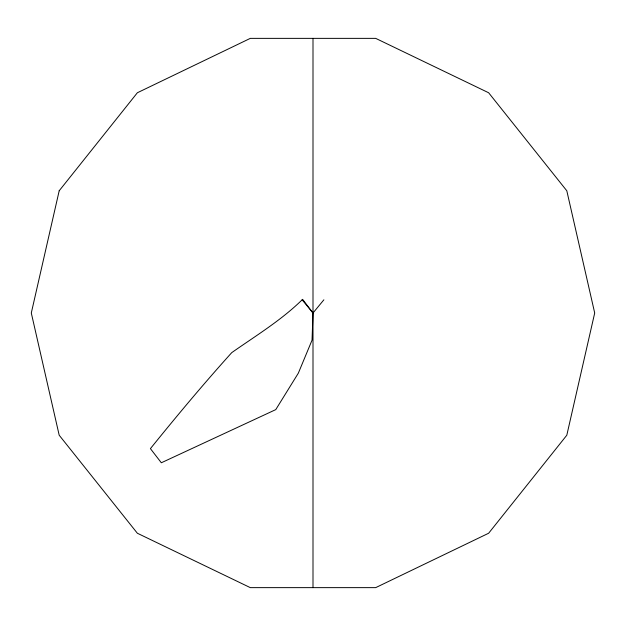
<?xml version="1.0" encoding="UTF-8"?>
<svg xmlns="http://www.w3.org/2000/svg" width="626" height="626" viewBox="0 0 626 626"><rect width="100%" height="100%" fill="white"/><g stroke="black" fill="none" stroke-linecap="round" stroke-linejoin="round"><path stroke-width="0.94" d="M323.877 299.807L313 313L312.045 340.168L298.336 373.151L275.761 409.623L161.328 462.77L150.412 448.631C176.767 415.993 203.646 383.777 231.753 352.626C255.917 335.677 281.481 320.176 302.608 299.353L313 313L302.123 299.807M313 38.366L313 587.634M59.196 190.774L31.3 313L59.196 435.227L137.36 533.242L250.314 587.634L375.686 587.634L488.64 533.242L566.804 435.227L594.7 313L566.804 190.774L488.64 92.758L375.686 38.366L250.314 38.366L137.36 92.758L59.196 190.774"/></g></svg>
